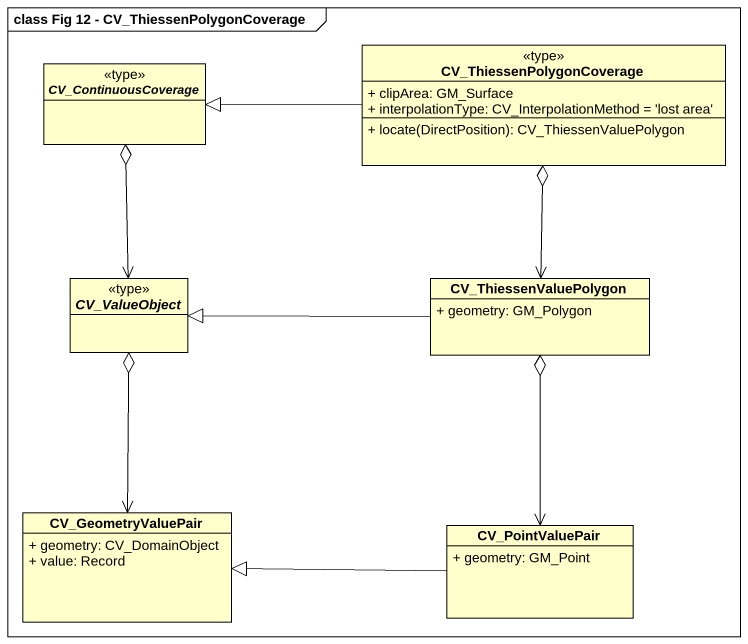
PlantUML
@startuml
mainframe class Fig 12 - CV_ThiessenPolygonCoverage
hide circle
hide empty members
skinparam classAttributeIconSize 0
abstract class CV_ContinuousCoverage <<type>>
class CV_ThiessenPolygonCoverage <<type>> {
  + clipArea: GM_Surface
  + interpolationType: CV_InterpolationMethod = 'lost area'
  + locate(DirectPosition): CV_ThiessenValuePolygon
}
abstract class CV_ValueObject <<type>>
class CV_ThiessenValuePolygon {
  + geometry: GM_Polygon
}
class CV_GeometryValuePair {
  + geometry: CV_DomainObject
  + value: Record
}
class CV_PointValuePair {
  + geometry: GM_Point
}
CV_ThiessenPolygonCoverage -left-|> CV_ContinuousCoverage
CV_ValueObject <-up-o CV_ContinuousCoverage
CV_ThiessenValuePolygon <-up-o CV_ThiessenPolygonCoverage
CV_ThiessenValuePolygon -left-|> CV_ValueObject
CV_ThiessenValuePolygon o--> CV_PointValuePair
CV_GeometryValuePair <-up-o CV_ValueObject
CV_PointValuePair -left-|> CV_GeometryValuePair
@enduml
